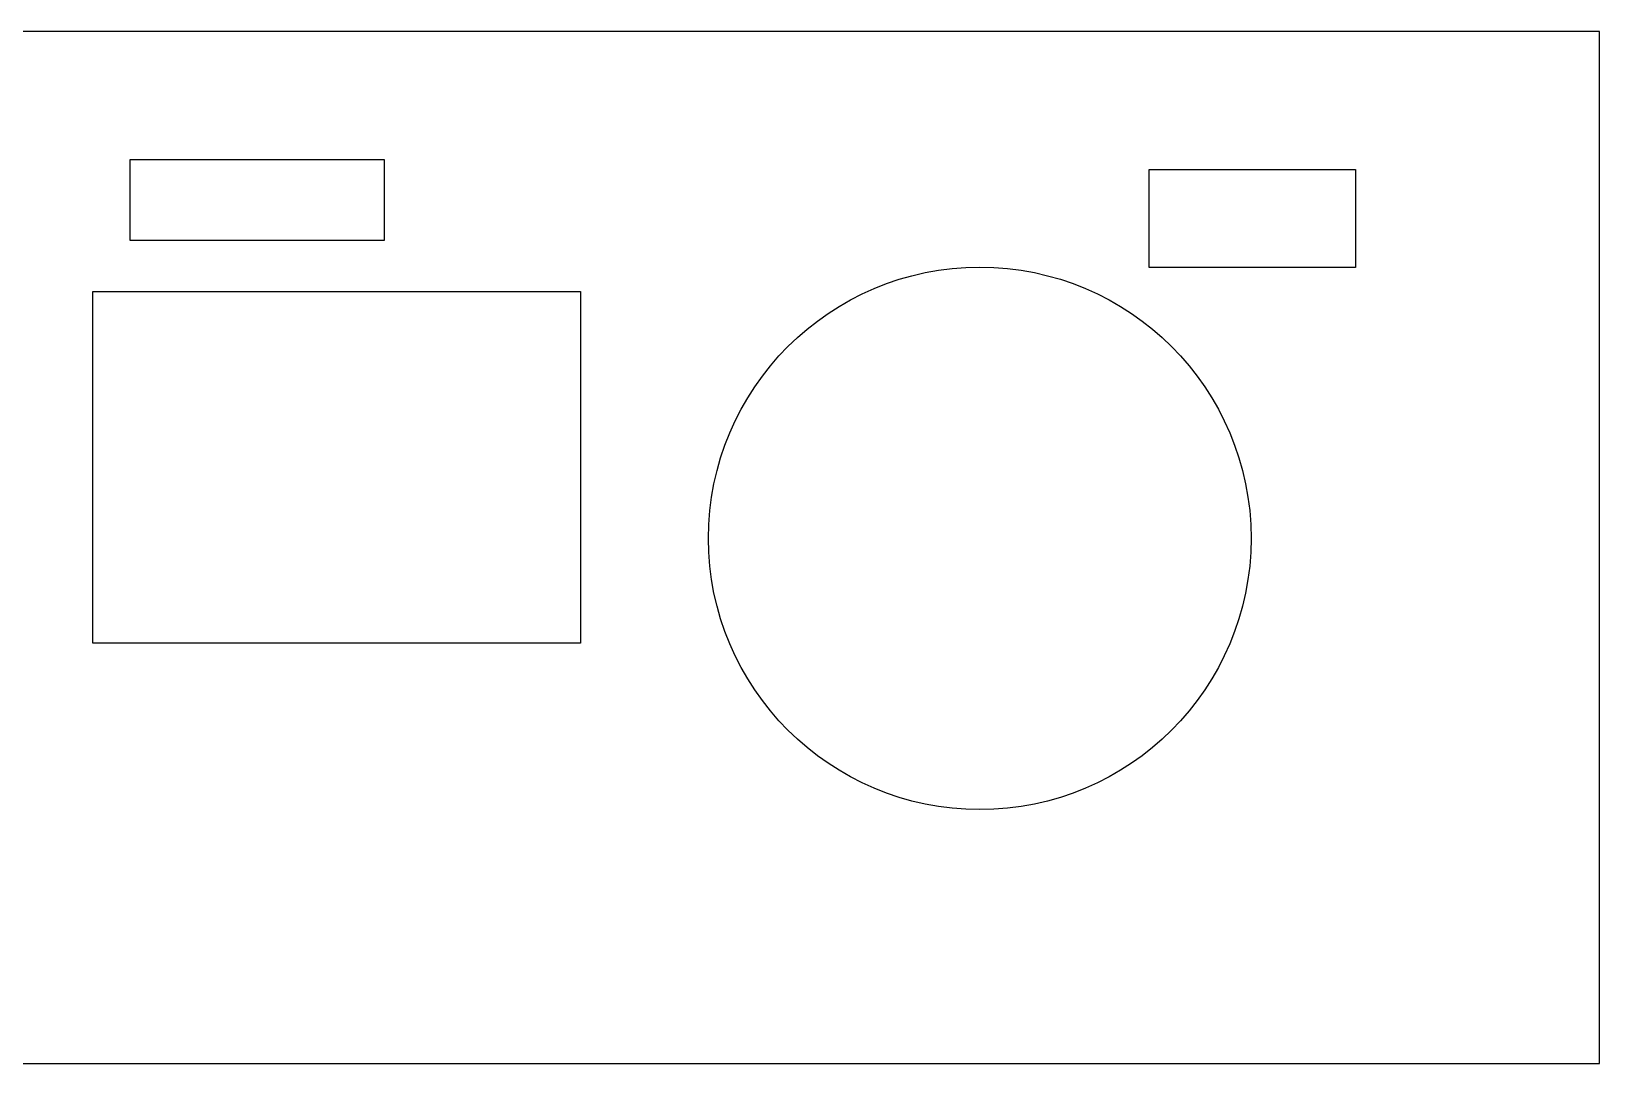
# Model space of a CAD drawing. Header units: millimetres. Extents: x 0 to 310, y 0 to 210.
# Drawn here: x 158.1 to 310, y 0 to 100 of the extents above; entities that cross this region are included whole.
import ezdxf

# ---------------------------------------------------------------- set-up
doc = ezdxf.new("R2010")
doc.units = ezdxf.units.MM
doc.layers.add('Body001', color=7, linetype='CONTINUOUS')

msp = doc.modelspace()

# ---------------------------------------------------------------- linework, layer by layer
at = {"layer": 'Body001'}
for p, q in [((310, 100), (0, 100)), ((310, 100, 6), (0, 100, 6)), ((310, 100), (0, 100)), ((310, 100, 6), (0, 100, 6)), ((310, 100), (310, 100, 6)), ((310, 0), (310, 100)), ((310, 0, 6), (310, 100, 6)), ((310, 100), (310, 100, 6)), ((310, 0), (310, 100)), ((310, 0, 6), (310, 100, 6)), ((167.705, 87.5968), (167.705, 87.5968, 6)), ((167.705, 87.5968), (192.288, 87.5968)), ((167.705, 87.5968, 6), (192.288, 87.5968, 6)), ((167.705, 87.5968), (167.705, 87.5968, 6)), ((167.705, 79.7304), (167.705, 87.5968)), ((167.705, 79.7304, 6), (167.705, 87.5968, 6)), ((167.705, 87.5968), (192.288, 87.5968)), ((167.705, 79.7304), (167.705, 87.5968)), ((167.705, 87.5968, 6), (192.288, 87.5968, 6)), ((167.705, 79.7304, 6), (167.705, 87.5968, 6)), ((192.288, 87.5968), (192.288, 87.5968, 6)), ((192.288, 87.5968), (192.288, 87.5968, 6)), ((192.288, 87.5968), (192.288, 79.7304)), ((192.288, 87.5968, 6), (192.288, 79.7304, 6)), ((192.288, 87.5968), (192.288, 79.7304)), ((192.288, 87.5968, 6), (192.288, 79.7304, 6)), ((266.363, 86.6135), (266.363, 86.6135, 6)), ((266.363, 86.6135), (286.357, 86.6135)), ((266.363, 86.6135, 6), (286.357, 86.6135, 6)), ((266.363, 86.6135), (266.363, 86.6135, 6)), ((266.363, 77.1083), (266.363, 86.6135)), ((266.363, 77.1083, 6), (266.363, 86.6135, 6)), ((266.363, 86.6135), (286.357, 86.6135)), ((266.363, 77.1083), (266.363, 86.6135)), ((266.363, 86.6135, 6), (286.357, 86.6135, 6)), ((266.363, 77.1083, 6), (266.363, 86.6135, 6)), ((286.357, 86.6135), (286.357, 86.6135, 6)), ((286.357, 86.6135), (286.357, 86.6135, 6)), ((286.357, 86.6135), (286.357, 77.1083)), ((286.357, 86.6135, 6), (286.357, 77.1083, 6)), ((286.357, 86.6135), (286.357, 77.1083)), ((286.357, 86.6135, 6), (286.357, 77.1083, 6)), ((167.705, 79.7304), (167.705, 79.7304, 6)), ((192.288, 79.7304), (167.705, 79.7304)), ((192.288, 79.7304, 6), (167.705, 79.7304, 6)), ((167.705, 79.7304), (167.705, 79.7304, 6)), ((192.288, 79.7304), (167.705, 79.7304)), ((192.288, 79.7304, 6), (167.705, 79.7304, 6)), ((192.288, 79.7304), (192.288, 79.7304, 6)), ((192.288, 79.7304), (192.288, 79.7304, 6)), ((266.363, 77.1083), (266.363, 77.1083, 6)), ((286.357, 77.1083), (266.363, 77.1083)), ((286.357, 77.1083, 6), (266.363, 77.1083, 6)), ((266.363, 77.1083), (266.363, 77.1083, 6)), ((286.357, 77.1083), (266.363, 77.1083)), ((286.357, 77.1083, 6), (266.363, 77.1083, 6)), ((286.357, 77.1083), (286.357, 77.1083, 6)), ((286.357, 77.1083), (286.357, 77.1083, 6)), ((164.1, 74.7947), (164.1, 74.7947, 6)), ((164.1, 74.7947), (211.298, 74.7947)), ((164.1, 74.7947, 6), (211.298, 74.7947, 6)), ((164.1, 74.7947), (164.1, 74.7947, 6)), ((164.1, 40.7261), (164.1, 74.7947)), ((164.1, 40.7261, 6), (164.1, 74.7947, 6)), ((164.1, 74.7947), (211.298, 74.7947)), ((164.1, 40.7261), (164.1, 74.7947)), ((164.1, 74.7947, 6), (211.298, 74.7947, 6)), ((164.1, 40.7261, 6), (164.1, 74.7947, 6)), ((211.298, 74.7947), (211.298, 74.7947, 6)), ((211.298, 74.7947), (211.298, 74.7947, 6)), ((211.298, 74.7947), (211.298, 40.7261)), ((211.298, 74.7947, 6), (211.298, 40.7261, 6)), ((211.298, 74.7947), (211.298, 40.7261)), ((211.298, 74.7947, 6), (211.298, 40.7261, 6)), ((276.247, 50.8868), (276.247, 50.8868, 6)), ((276.247, 50.8868), (276.247, 50.8868, 6)), ((164.1, 40.7261), (164.1, 40.7261, 6)), ((211.298, 40.7261), (164.1, 40.7261)), ((211.298, 40.7261, 6), (164.1, 40.7261, 6)), ((164.1, 40.7261), (164.1, 40.7261, 6)), ((211.298, 40.7261), (164.1, 40.7261)), ((211.298, 40.7261, 6), (164.1, 40.7261, 6)), ((211.298, 40.7261), (211.298, 40.7261, 6)), ((211.298, 40.7261), (211.298, 40.7261, 6)), ((0, 0), (310, 0)), ((0, 0, 6), (310, 0, 6)), ((0, 0), (310, 0)), ((0, 0, 6), (310, 0, 6)), ((310, 0), (310, 0, 6)), ((310, 0), (310, 0, 6))]:
    msp.add_line(p, q, dxfattribs=at)
msp.add_circle((249.975, 50.8868), 26.2726, dxfattribs=at)
msp.add_circle((249.975, 50.8868), 26.2726, dxfattribs=at)
msp.add_circle((249.975, 50.8868), 26.2726, dxfattribs=at)
msp.add_circle((249.975, 50.8868), 26.2726, dxfattribs=at)

doc.saveas('drawing.dxf')
